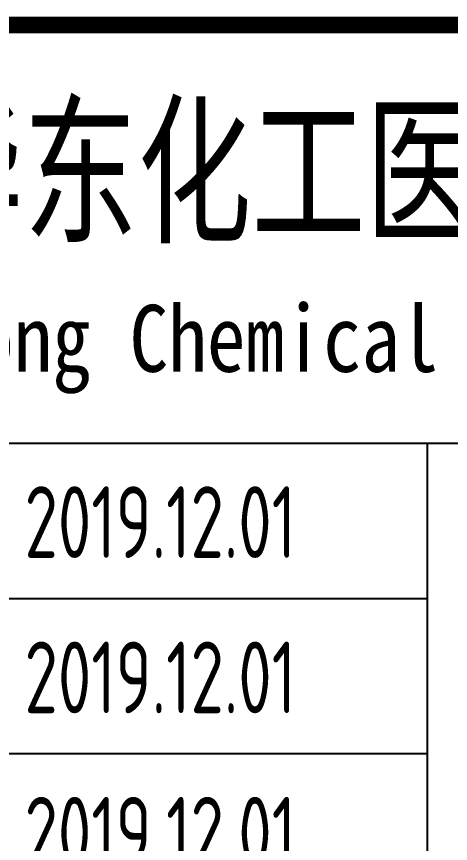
# Model space of a CAD drawing. Extents: x 5026138 to 10158928, y -750500 to -363337.
# Drawn here: x 5127653 to 5129471, y -419163 to -415702 of the extents above; entities that cross this region are included whole.
import ezdxf
from ezdxf.enums import TextEntityAlignment as Align

# ---------------------------------------------------------------- set-up
doc = ezdxf.new("R2010")
doc.units = 0
doc.header["$LTSCALE"] = 1000
doc.header["$MEASUREMENT"] = 0
doc.layers.get('0').update_dxf_attribs({"linetype": 'CONTINUOUS'})
doc.styles.add('AHD', font='sceie.shx', dxfattribs={"width": 0.7, "bigfont": 'sceic.shx'})
doc.styles.add('ECEC_TQ_S', font='')
doc.styles.get('ECEC_TQ_S').set_extended_font_data('SimSun')

# ---------------------------------------------------------------- blocks, each defined once
blk = doc.blocks.new('S')
at = {"style": 'AHD', "width": 0.8}
for p in [(3910031.1, -426741.8), (3910031.1, -427391.8), (3910031.1, -428041.8)]:
    blk.add_text('2019.12.01', height=300, dxfattribs=at).set_placement(p, align=Align.MIDDLE)

msp = doc.modelspace()

# ---------------------------------------------------------------- linework, layer by layer
for p, q in [((5123874.6, -417487.3), (5141874.6, -417487.3)), ((5129374.6, -420737.3), (5129374.6, -417487.3)), ((5123874.6, -418137.3), (5129374.6, -418137.3)), ((5123874.6, -418787.3), (5129374.6, -418787.3))]:
    msp.add_line(p, q)
msp.add_lwpolyline([(5141874.6, -415737.3, 70, 70, 0), (5123874.6, -415737.3, 70, 70, 0), (5123874.6, -421737.3, 0, 0, 0)], format="xyseb")

# ---------------------------------------------------------------- block references
msp.add_blockref('S', (1218224.6, 8923.6))

# ---------------------------------------------------------------- texts
at = {"style": 'ECEC_TQ_S'}
for s, height, width, p in [('安徽华东化工医药工程有限责任公司', 500, 0.7, (5130069.5, -416337.3)), ('安徽华东化工医药工程有限责任公司', 500, 0.7, (5130069.5, -416337.3)), ('Anhui Huadong Chemical & Medical Engineering Co.,Ltd', 280, 0.85, (5130069.5, -417087.3)), ('Anhui Huadong Chemical & Medical Engineering Co.,Ltd', 280, 0.85, (5130069.5, -417087.3))]:
    msp.add_text(s, height=height, dxfattribs=dict(at, width=width)).set_placement(p, align=Align.MIDDLE)

doc.saveas('drawing.dxf')
